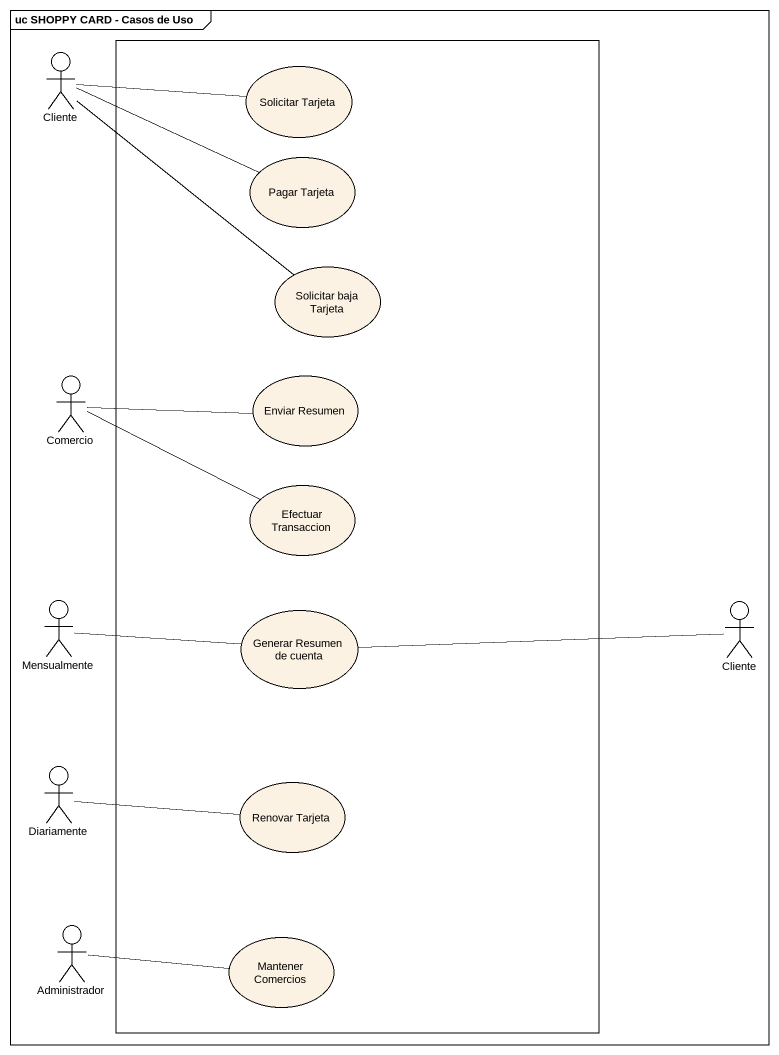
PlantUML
@startuml
mainframe uc SHOPPY CARD - Casos de Uso
rectangle " " as rectangle1 {
  usecase "Solicitar Tarjeta" as Solicitar_Tarjeta
  usecase "Pagar Tarjeta" as Pagar_Tarjeta
  usecase "Solicitar baja Tarjeta" as Solicitar_baja_Tarjeta
  usecase "Enviar Resumen" as Enviar_Resumen
  usecase "Efectuar Transaccion" as Efectuar_Transaccion
  usecase "Generar Resumen de cuenta" as Generar_Resumen_de_cuenta
  usecase "Renovar Tarjeta" as Renovar_Tarjeta
  usecase "Mantener Comercios" as Mantener_Comercios
}
actor Cliente
actor Comercio
actor Mensualmente
actor "Cliente" as Cliente_2
actor Diariamente
actor Administrador
Cliente -right- Solicitar_Tarjeta
Cliente -right- Pagar_Tarjeta
Cliente -- Solicitar_baja_Tarjeta
Comercio -right- Enviar_Resumen
Comercio -right- Efectuar_Transaccion
Mensualmente -right- Generar_Resumen_de_cuenta
Generar_Resumen_de_cuenta -right- Cliente_2
Diariamente -right- Renovar_Tarjeta
Administrador -right- Mantener_Comercios
@enduml
